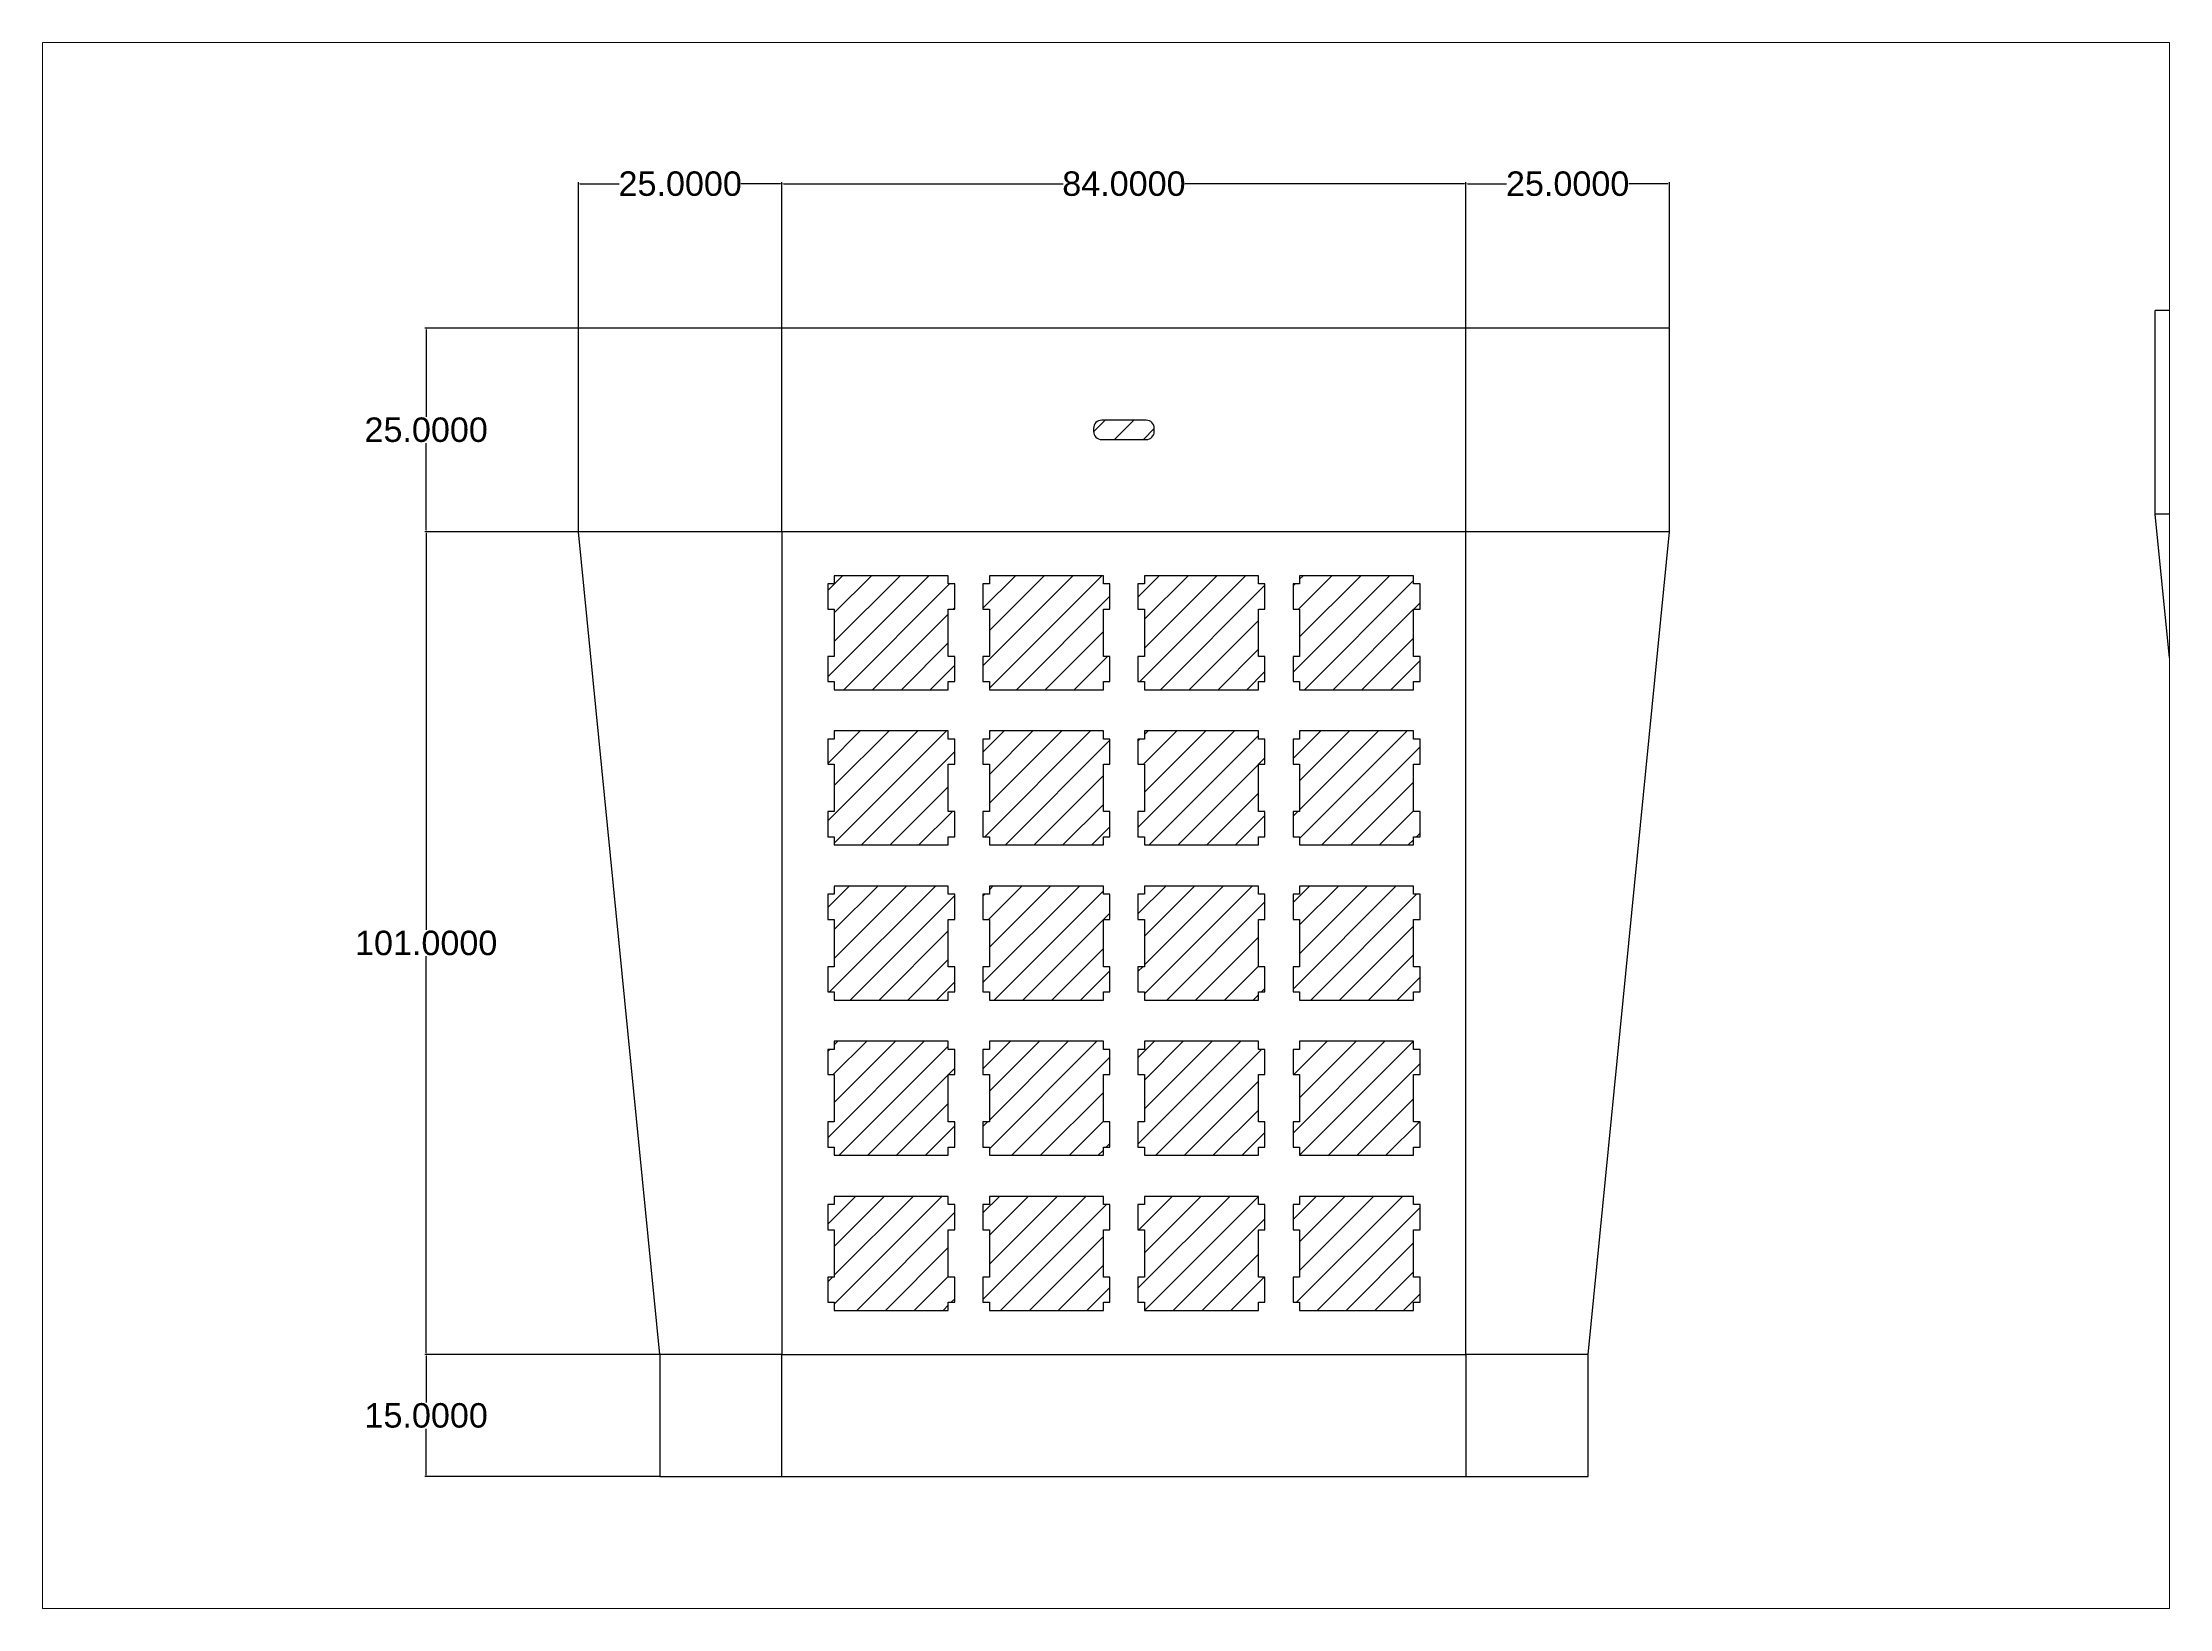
# Paper-space layout 'Layout2' of a CAD drawing. Header units: millimetres. Extents: x -1 to 11.2, y -0.4 to 8.6.
# The model-space entities are those that its viewports show. They can reach past a viewport. Long polylines and large blocks are cut down to what shows.
import ezdxf

# ---------------------------------------------------------------- set-up
doc = ezdxf.new("R2010")
doc.units = ezdxf.units.MM
doc.header["$MEASUREMENT"] = 0
doc.layers.add('cuts', color=240, linetype='Continuous')
doc.layers.add('fold', color=150, linetype='Continuous')
doc.styles.get("Standard").update_dxf_attribs({"font": 'arial.ttf'})
doc.dimstyles.get("Standard").update_dxf_attribs({"dimtxt": 0.18, "dimasz": 0.18, "dimexe": 0.18, "dimexo": 0.0625, "dimgap": 0.09, "dimtad": 0, "dimtih": 1, "dimtoh": 1, "dimdec": 4, "dimzin": 0, "dimdsep": 46, "dimtxsty": 'Standard', "dimcen": 0.09, "dimadec": 0, "dimazin": 0, "dimtfac": 1, "dimtdec": 4, "dimtofl": 0, "dimtmove": 0, "dimatfit": 3, "dimfxl": 1, "dimtolj": 1, "dimtzin": 0, "dimarcsym": 0})

# ---------------------------------------------------------------- blocks, each defined once
blk = doc.blocks.new('*D51')
at = {"layer": 'Defpoints', "color": 0, "transparency": 16777216}
for p in [(156.41, 184.54), (156.41, 166.83), (181.41, 166.83)]:
    blk.add_point(p, dxfattribs=at)
at = {"layer": 'fold', "color": 0, "lineweight": -2, "transparency": 16777216}
for p, q in [((156.41, 166.89), (156.41, 184.72)), ((156.59, 184.54), (161.41, 184.54)), ((181.23, 184.54), (176.41, 184.54)), ((181.41, 166.89), (181.41, 184.72))]:
    blk.add_line(p, q, dxfattribs=at)
at = {"layer": 'fold', "color": 0, "transparency": 16777216}
for points in [[(156.59, 184.57), (156.59, 184.51), (156.41, 184.54)], [(181.23, 184.57), (181.23, 184.51), (181.41, 184.54)]]:
    blk.add_solid(points, dxfattribs=at)
at = {"layer": 'fold', "color": 0, "transparency": 16777216, "insert": (168.91, 184.54), "char_height": 0.18, "attachment_point": 5}
blk.add_mtext('\\A1;{\\H16.66667x;25.0000}', dxfattribs=at)
blk = doc.blocks.new('*D52')
at = {"layer": 'Defpoints', "color": 0, "transparency": 16777216}
for p in [(72.41, 184.54), (72.41, 166.83), (156.41, 166.83)]:
    blk.add_point(p, dxfattribs=at)
at = {"layer": 'fold', "color": 0, "lineweight": -2, "transparency": 16777216}
for p, q in [((72.41, 166.89), (72.41, 184.72)), ((72.59, 184.54), (106.93, 184.54)), ((156.23, 184.54), (121.89, 184.54)), ((156.41, 166.89), (156.41, 184.72))]:
    blk.add_line(p, q, dxfattribs=at)
at = {"layer": 'fold', "color": 0, "transparency": 16777216}
for points in [[(72.59, 184.57), (72.59, 184.51), (72.41, 184.54)], [(156.23, 184.57), (156.23, 184.51), (156.41, 184.54)]]:
    blk.add_solid(points, dxfattribs=at)
at = {"layer": 'fold', "color": 0, "transparency": 16777216, "insert": (114.41, 184.54), "char_height": 0.18, "attachment_point": 5}
blk.add_mtext('\\A1;{\\H16.66667x;84.0000}', dxfattribs=at)
blk = doc.blocks.new('*D53')
at = {"layer": 'Defpoints', "color": 0, "transparency": 16777216}
for p in [(47.41, 184.54), (47.41, 166.83), (72.41, 166.83)]:
    blk.add_point(p, dxfattribs=at)
at = {"layer": 'fold', "color": 0, "lineweight": -2, "transparency": 16777216}
for p, q in [((47.41, 166.89), (47.41, 184.72)), ((47.59, 184.54), (52.41, 184.54)), ((72.23, 184.54), (67.41, 184.54)), ((72.41, 166.89), (72.41, 184.72))]:
    blk.add_line(p, q, dxfattribs=at)
at = {"layer": 'fold', "color": 0, "transparency": 16777216}
for points in [[(47.59, 184.57), (47.59, 184.51), (47.41, 184.54)], [(72.23, 184.57), (72.23, 184.51), (72.41, 184.54)]]:
    blk.add_solid(points, dxfattribs=at)
at = {"layer": 'fold', "color": 0, "transparency": 16777216, "insert": (59.91, 184.54), "char_height": 0.18, "attachment_point": 5}
blk.add_mtext('\\A1;{\\H16.66667x;25.0000}', dxfattribs=at)
blk = doc.blocks.new('*D54')
at = {"layer": 'Defpoints', "color": 0, "transparency": 16777216}
for p in [(47.41, 166.83), (28.71, 141.83), (47.41, 141.83)]:
    blk.add_point(p, dxfattribs=at)
at = {"layer": 'fold', "color": 0, "lineweight": -2, "transparency": 16777216}
for p, q in [((47.35, 166.83), (28.53, 166.83)), ((28.71, 166.65), (28.71, 155.95)), ((28.71, 142.01), (28.71, 152.71)), ((47.35, 141.83), (28.53, 141.83))]:
    blk.add_line(p, q, dxfattribs=at)
at = {"layer": 'fold', "color": 0, "transparency": 16777216}
for points in [[(28.68, 166.65), (28.74, 166.65), (28.71, 166.83)], [(28.68, 142.01), (28.74, 142.01), (28.71, 141.83)]]:
    blk.add_solid(points, dxfattribs=at)
at = {"layer": 'fold', "color": 0, "transparency": 16777216, "insert": (28.71, 154.33), "char_height": 0.18, "attachment_point": 5}
blk.add_mtext('\\A1;{\\H16.66667x;25.0000}', dxfattribs=at)
blk = doc.blocks.new('*D55')
at = {"layer": 'Defpoints', "color": 0, "transparency": 16777216}
for p in [(47.41, 141.83), (28.71, 40.83), (57.41, 40.83)]:
    blk.add_point(p, dxfattribs=at)
at = {"layer": 'fold', "color": 0, "lineweight": -2, "transparency": 16777216}
for p, q in [((47.35, 141.83), (28.53, 141.83)), ((28.71, 141.65), (28.71, 92.95)), ((28.71, 41.01), (28.71, 89.71)), ((57.35, 40.83), (28.53, 40.83))]:
    blk.add_line(p, q, dxfattribs=at)
at = {"layer": 'fold', "color": 0, "transparency": 16777216}
for points in [[(28.68, 141.65), (28.74, 141.65), (28.71, 141.83)], [(28.68, 41.01), (28.74, 41.01), (28.71, 40.83)]]:
    blk.add_solid(points, dxfattribs=at)
at = {"layer": 'fold', "color": 0, "transparency": 16777216, "insert": (28.71, 91.33), "char_height": 0.18, "attachment_point": 5}
blk.add_mtext('\\A1;{\\H16.66667x;101.0000}', dxfattribs=at)
blk = doc.blocks.new('*D56')
at = {"layer": 'Defpoints', "color": 0, "transparency": 16777216}
for p in [(57.41, 40.83), (28.71, 25.83), (57.41, 25.83)]:
    blk.add_point(p, dxfattribs=at)
at = {"layer": 'fold', "color": 0, "lineweight": -2, "transparency": 16777216}
for p, q in [((57.35, 40.83), (28.53, 40.83)), ((28.71, 40.65), (28.71, 34.95)), ((28.71, 26.01), (28.71, 31.71)), ((57.35, 25.83), (28.53, 25.83))]:
    blk.add_line(p, q, dxfattribs=at)
at = {"layer": 'fold', "color": 0, "transparency": 16777216}
for points in [[(28.68, 40.65), (28.74, 40.65), (28.71, 40.83)], [(28.68, 26.01), (28.74, 26.01), (28.71, 25.83)]]:
    blk.add_solid(points, dxfattribs=at)
at = {"layer": 'fold', "color": 0, "transparency": 16777216, "insert": (28.71, 33.33), "char_height": 0.18, "attachment_point": 5}
blk.add_mtext('\\A1;{\\H16.66667x;15.0000}', dxfattribs=at)

msp = doc.modelspace()

# ---------------------------------------------------------------- hatches: boundary and pattern name
at = {"transparency": 33554457}
h = msp.add_hatch(dxfattribs=at)
h.set_pattern_fill('ANSI31', color=256, scale=20)
h.set_pattern_definition([(45, (26.928, 13.7669), (-1.767767, 1.767767), [])])
h.paths.add_polyline_path([(111.67811, 155.51639, 0.414213562), (110.67811, 154.51639), (110.67811, 154.14139, 0.414213562), (111.67811, 153.14139), (117.14331, 153.14139, 0.414213562), (118.14331, 154.14139), (118.14331, 154.51639, 0.414213562), (117.14331, 155.51639)])
at = {"layer": 'cuts', "transparency": 33554457}
h = msp.add_hatch(dxfattribs=at)
h.set_pattern_fill('ANSI31', color=0, scale=20)
h.paths.add_polyline_path([(92.8355, 46.22913), (92.8355, 47.22822), (93.6361, 47.22822), (93.6361, 50.32878), (92.8355, 50.32878), (92.8355, 56.13029), (93.6361, 56.13029), (93.6361, 59.22819), (92.8355, 59.22819), (92.8355, 60.22859), (78.83595, 60.22859), (78.83595, 59.22819), (78.03531, 59.22819), (78.03531, 56.13029), (78.83595, 56.13029), (78.83595, 50.32878), (78.03531, 50.32878), (78.03531, 47.22822), (78.83595, 47.22822), (78.83595, 46.22913)])
h.paths.add_polyline_path([(78.83595, 79.27849), (78.83595, 78.27819), (78.03531, 78.27819), (78.03531, 75.18029), (78.83595, 75.18029), (78.83595, 69.37879), (78.03531, 69.37879), (78.03531, 66.27819), (78.83595, 66.27819), (78.83595, 65.27909), (92.8355, 65.27909), (92.8355, 66.27819), (93.6361, 66.27819), (93.6361, 69.37879), (92.8355, 69.37879), (92.8355, 75.18029), (93.6361, 75.18029), (93.6361, 78.27819), (92.8355, 78.27819), (92.8355, 79.27849)])
h.paths.add_polyline_path([(78.83595, 98.32859), (78.83595, 97.32809), (78.03531, 97.32809), (78.03531, 94.22889), (78.83595, 94.22889), (78.83595, 88.42889), (78.03531, 88.42889), (78.03531, 85.32829), (78.83595, 85.32829), (78.83595, 84.32929), (92.8355, 84.32929), (92.8355, 85.32829), (93.6361, 85.32829), (93.6361, 88.42889), (92.8355, 88.42889), (92.8355, 94.22889), (93.6361, 94.22889), (93.6361, 97.32809), (92.8355, 97.32809), (92.8355, 98.32859)])
h.paths.add_polyline_path([(78.83595, 117.37999), (78.83595, 116.37949), (78.03531, 116.37949), (78.03531, 113.28029), (78.83595, 113.28029), (78.83595, 107.48029), (78.03531, 107.48029), (78.03531, 104.37969), (78.83595, 104.37969), (78.83595, 103.37929), (92.8355, 103.37929), (92.8355, 104.37969), (93.6361, 104.37969), (93.6361, 107.48029), (92.8355, 107.48029), (92.8355, 113.28029), (93.6361, 113.28029), (93.6361, 116.37949), (92.8355, 116.37949), (92.8355, 117.37999)])
h.paths.add_polyline_path([(92.8355, 122.42929), (92.8355, 123.42829), (93.6361, 123.42829), (93.6361, 126.52889), (92.8355, 126.52889), (92.8355, 132.32889), (93.6361, 132.32889), (93.6361, 135.42809), (92.8355, 135.42809), (92.8355, 136.42859), (78.83595, 136.42859), (78.83595, 135.42809), (78.03531, 135.42809), (78.03531, 132.32889), (78.83595, 132.32889), (78.83595, 126.52889), (78.03531, 126.52889), (78.03531, 123.42829), (78.83595, 123.42829), (78.83595, 122.42929)])
h.paths.add_polyline_path([(97.886, 136.42859), (97.886, 135.42809), (97.0853, 135.42809), (97.0853, 132.32889), (97.886, 132.32889), (97.886, 126.52889), (97.0853, 126.52889), (97.0853, 123.42829), (97.886, 123.42829), (97.886, 122.42929), (111.8853, 122.42929), (111.8853, 123.42829), (112.6861, 123.42829), (112.6861, 126.52889), (111.8853, 126.52889), (111.8853, 132.32889), (112.6861, 132.32889), (112.6861, 135.42809), (111.8853, 135.42809), (111.8853, 136.42859)])
h.paths.add_polyline_path([(97.886, 117.37999), (97.886, 116.37949), (97.0853, 116.37949), (97.0853, 113.28029), (97.886, 113.28029), (97.886, 107.48029), (97.0853, 107.48029), (97.0853, 104.37969), (97.886, 104.37969), (97.886, 103.37929), (111.8853, 103.37929), (111.8853, 104.37969), (112.6861, 104.37969), (112.6861, 107.48029), (111.8853, 107.48029), (111.8853, 113.28029), (112.6861, 113.28029), (112.6861, 116.37949), (111.8853, 116.37949), (111.8853, 117.37999)])
h.paths.add_polyline_path([(97.886, 98.32859), (97.886, 97.32809), (97.0853, 97.32809), (97.0853, 94.22889), (97.886, 94.22889), (97.886, 88.42889), (97.0853, 88.42889), (97.0853, 85.32829), (97.886, 85.32829), (97.886, 84.32929), (111.8853, 84.32929), (111.8853, 85.32829), (112.6861, 85.32829), (112.6861, 88.42889), (111.8853, 88.42889), (111.8853, 94.22889), (112.6861, 94.22889), (112.6861, 97.32809), (111.8853, 97.32809), (111.8853, 98.32859)])
h.paths.add_polyline_path([(111.8853, 65.27909), (111.8853, 66.27819), (112.6861, 66.27819), (112.6861, 69.37879), (111.8853, 69.37879), (111.8853, 75.18029), (112.6861, 75.18029), (112.6861, 78.27819), (111.8853, 78.27819), (111.8853, 79.27849), (97.886, 79.27849), (97.886, 78.27819), (97.0853, 78.27819), (97.0853, 75.18029), (97.886, 75.18029), (97.886, 69.37879), (97.0853, 69.37879), (97.0853, 66.27819), (97.886, 66.27819), (97.886, 65.27909)])
h.paths.add_polyline_path([(97.886, 60.22859), (97.886, 59.22819), (97.0853, 59.22819), (97.0853, 56.13029), (97.886, 56.13029), (97.886, 50.32878), (97.0853, 50.32878), (97.0853, 47.22822), (97.886, 47.22822), (97.886, 46.22913), (111.8853, 46.22913), (111.8853, 47.22822), (112.6861, 47.22822), (112.6861, 50.32878), (111.8853, 50.32878), (111.8853, 56.13029), (112.6861, 56.13029), (112.6861, 59.22819), (111.8853, 59.22819), (111.8853, 60.22859)])
h.paths.add_polyline_path([(116.936, 50.32878), (116.1352, 50.32878), (116.1352, 47.22822), (116.936, 47.22822), (116.936, 46.22913), (130.9353, 46.22913), (130.9353, 47.22822), (131.7361, 47.22822), (131.7361, 50.32878), (130.9353, 50.32878), (130.9353, 56.13029), (131.7361, 56.13029), (131.7361, 59.22819), (130.9353, 59.22819), (130.9353, 60.22859), (116.936, 60.22859), (116.936, 59.22819), (116.1352, 59.22819), (116.1352, 56.13029), (116.936, 56.13029)])
h.paths.add_polyline_path([(116.936, 79.27849), (116.936, 78.27819), (116.1352, 78.27819), (116.1352, 75.18029), (116.936, 75.18029), (116.936, 69.37879), (116.1352, 69.37879), (116.1352, 66.27819), (116.936, 66.27819), (116.936, 65.27909), (130.9353, 65.27909), (130.9353, 66.27819), (131.7361, 66.27819), (131.7361, 69.37879), (130.9353, 69.37879), (130.9353, 75.18029), (131.7361, 75.18029), (131.7361, 78.27819), (130.9353, 78.27819), (130.9353, 79.27849)])
h.paths.add_polyline_path([(116.936, 88.42889), (116.1352, 88.42889), (116.1352, 85.32829), (116.936, 85.32829), (116.936, 84.32929), (130.9353, 84.32929), (130.9353, 85.32829), (131.7361, 85.32829), (131.7361, 88.42889), (130.9353, 88.42889), (130.9353, 94.22889), (131.7361, 94.22889), (131.7361, 97.32809), (130.9353, 97.32809), (130.9353, 98.32859), (116.936, 98.32859), (116.936, 97.32809), (116.1352, 97.32809), (116.1352, 94.22889), (116.936, 94.22889)])
h.paths.add_polyline_path([(116.936, 117.37999), (116.936, 116.37949), (116.1352, 116.37949), (116.1352, 113.28029), (116.936, 113.28029), (116.936, 107.48029), (116.1352, 107.48029), (116.1352, 104.37969), (116.936, 104.37969), (116.936, 103.37929), (130.9353, 103.37929), (130.9353, 104.37969), (131.7361, 104.37969), (131.7361, 107.48029), (130.9353, 107.48029), (130.9353, 113.28029), (131.7361, 113.28029), (131.7361, 116.37949), (130.9353, 116.37949), (130.9353, 117.37999)])
h.paths.add_polyline_path([(116.936, 126.52889), (116.1352, 126.52889), (116.1352, 123.42829), (116.936, 123.42829), (116.936, 122.42929), (130.9353, 122.42929), (130.9353, 123.42829), (131.7361, 123.42829), (131.7361, 126.52889), (130.9353, 126.52889), (130.9353, 132.32889), (131.7361, 132.32889), (131.7361, 135.42809), (130.9353, 135.42809), (130.9353, 136.42859), (116.936, 136.42859), (116.936, 135.42809), (116.1352, 135.42809), (116.1352, 132.32889), (116.936, 132.32889)])
h.paths.add_polyline_path([(149.9853, 122.42929), (149.9853, 123.42829), (150.7861, 123.42829), (150.7861, 126.52889), (149.9853, 126.52889), (149.9853, 132.32889), (150.7861, 132.32889), (150.7861, 135.42809), (149.9853, 135.42809), (149.9853, 136.42859), (135.986, 136.42859), (135.986, 135.42809), (135.1852, 135.42809), (135.1852, 132.32889), (135.986, 132.32889), (135.986, 126.52889), (135.1852, 126.52889), (135.1852, 123.42829), (135.986, 123.42829), (135.986, 122.42929)])
h.paths.add_polyline_path([(149.9853, 113.28029), (150.7861, 113.28029), (150.7861, 116.37949), (149.9853, 116.37949), (149.9853, 117.37999), (135.986, 117.37999), (135.986, 116.37949), (135.1852, 116.37949), (135.1852, 113.28029), (135.986, 113.28029), (135.986, 107.48029), (135.1852, 107.48029), (135.1852, 104.37969), (135.986, 104.37969), (135.986, 103.37929), (149.9853, 103.37929), (149.9853, 104.37969), (150.7861, 104.37969), (150.7861, 107.48029), (149.9853, 107.48029)])
h.paths.add_polyline_path([(149.9853, 94.22889), (150.7861, 94.22889), (150.7861, 97.32809), (149.9853, 97.32809), (149.9853, 98.32859), (135.986, 98.32859), (135.986, 97.32809), (135.1852, 97.32809), (135.1852, 94.22889), (135.986, 94.22889), (135.986, 88.42889), (135.1852, 88.42889), (135.1852, 85.32829), (135.986, 85.32829), (135.986, 84.32929), (149.9853, 84.32929), (149.9853, 85.32829), (150.7861, 85.32829), (150.7861, 88.42889), (149.9853, 88.42889)])
h.paths.add_polyline_path([(149.9853, 65.27909), (149.9853, 66.27819), (150.7861, 66.27819), (150.7861, 69.37879), (149.9853, 69.37879), (149.9853, 75.18029), (150.7861, 75.18029), (150.7861, 78.27819), (149.9853, 78.27819), (149.9853, 79.27849), (135.986, 79.27849), (135.986, 78.27819), (135.1852, 78.27819), (135.1852, 75.18029), (135.986, 75.18029), (135.986, 69.37879), (135.1852, 69.37879), (135.1852, 66.27819), (135.986, 66.27819), (135.986, 65.27909)])
h.paths.add_polyline_path([(149.9853, 56.13029), (150.7861, 56.13029), (150.7861, 59.22819), (149.9853, 59.22819), (149.9853, 60.22859), (135.986, 60.22859), (135.986, 59.22819), (135.1852, 59.22819), (135.1852, 56.13029), (135.986, 56.13029), (135.986, 50.32878), (135.1852, 50.32878), (135.1852, 47.22822), (135.986, 47.22822), (135.986, 46.22913), (149.9853, 46.22913), (149.9853, 47.22822), (150.7861, 47.22822), (150.7861, 50.32878), (149.9853, 50.32878)])

# ---------------------------------------------------------------- linework, layer by layer
for p, q in [((241.07539, 143.97077), (241.07539, 168.97077)), ((266.07539, 168.97077), (241.07539, 168.97077)), ((47.41071, 141.82889), (47.41071, 166.82889)), ((72.41071, 166.82889), (47.41071, 166.82889)), ((72.41071, 141.82889), (72.41071, 166.82889)), ((156.41071, 166.82889), (72.41071, 166.82889)), ((156.41071, 141.82889), (156.41071, 166.82889)), ((181.41071, 166.82889), (156.41071, 166.82889)), ((181.41071, 141.82889), (181.41071, 166.82889)), ((266.07539, 143.97077), (241.07539, 143.97077)), ((251.07539, 42.97077), (241.07539, 143.97077)), ((72.41071, 141.82889), (47.41071, 141.82889)), ((57.41071, 40.82889), (47.41071, 141.82889)), ((181.41071, 141.82889), (156.41071, 141.82889)), ((171.41071, 40.82889), (181.41071, 141.82889))]:
    msp.add_line(p, q)
at = {"linetype": 'Continuous'}
for p, q in [((72.41071, 40.82889), (57.41071, 40.82889)), ((57.41071, 40.82889), (57.41071, 25.82889)), ((171.41071, 40.82889), (156.41071, 40.82889)), ((171.41071, 25.82889), (171.41071, 40.82889)), ((57.41071, 25.82889), (72.41071, 25.82889)), ((72.41071, 25.82889), (156.41071, 25.82889)), ((156.41071, 25.82889), (171.41071, 25.82889))]:
    msp.add_line(p, q, dxfattribs=at)
msp.add_lwpolyline([(72.41071, 40.82889), (156.41071, 40.82889), (156.41071, 141.82889), (72.41071, 141.82889)], close=True, dxfattribs=at)
at = {"layer": 'cuts', "linetype": 'Continuous'}
for p, q in [((72.41071, 25.82889), (72.41071, 40.82889)), ((156.41071, 40.82889), (156.41071, 25.82889))]:
    msp.add_line(p, q, dxfattribs=at)
msp.add_lwpolyline([(111.67811, 155.51639, 0.414213562), (110.67811, 154.51639), (110.67811, 154.14139, 0.414213562), (111.67811, 153.14139), (117.14331, 153.14139, 0.414213562), (118.14331, 154.14139), (118.14331, 154.51639, 0.414213562), (117.14331, 155.51639)], format="xyb", close=True, dxfattribs=at)
at = {"layer": 'cuts'}
for points in [[(78.83595, 135.42809), (78.03531, 135.42809), (78.03531, 132.32889), (78.83595, 132.32889), (78.83595, 126.52889), (78.03531, 126.52889), (78.03531, 123.42829), (78.83595, 123.42829), (78.83595, 122.42929), (92.8355, 122.42929), (92.8355, 123.42829), (93.6361, 123.42829), (93.6361, 126.52889), (92.8355, 126.52889), (92.8355, 132.32889), (93.6361, 132.32889), (93.6361, 135.42809), (92.8355, 135.42809), (92.8355, 136.42859), (78.83595, 136.42859)], [(97.886, 135.42809), (97.0853, 135.42809), (97.0853, 132.32889), (97.886, 132.32889), (97.886, 126.52889), (97.0853, 126.52889), (97.0853, 123.42829), (97.886, 123.42829), (97.886, 122.42929), (111.8853, 122.42929), (111.8853, 123.42829), (112.6861, 123.42829), (112.6861, 126.52889), (111.8853, 126.52889), (111.8853, 132.32889), (112.6861, 132.32889), (112.6861, 135.42809), (111.8853, 135.42809), (111.8853, 136.42859), (97.886, 136.42859)], [(116.936, 135.42809), (116.1352, 135.42809), (116.1352, 132.32889), (116.936, 132.32889), (116.936, 126.52889), (116.1352, 126.52889), (116.1352, 123.42829), (116.936, 123.42829), (116.936, 122.42929), (130.9353, 122.42929), (130.9353, 123.42829), (131.7361, 123.42829), (131.7361, 126.52889), (130.9353, 126.52889), (130.9353, 132.32889), (131.7361, 132.32889), (131.7361, 135.42809), (130.9353, 135.42809), (130.9353, 136.42859), (116.936, 136.42859)], [(135.986, 135.42809), (135.1852, 135.42809), (135.1852, 132.32889), (135.986, 132.32889), (135.986, 126.52889), (135.1852, 126.52889), (135.1852, 123.42829), (135.986, 123.42829), (135.986, 122.42929), (149.9853, 122.42929), (149.9853, 123.42829), (150.7861, 123.42829), (150.7861, 126.52889), (149.9853, 126.52889), (149.9853, 132.32889), (150.7861, 132.32889), (150.7861, 135.42809), (149.9853, 135.42809), (149.9853, 136.42859), (135.986, 136.42859)], [(78.83595, 116.37949), (78.03531, 116.37949), (78.03531, 113.28029), (78.83595, 113.28029), (78.83595, 107.48029), (78.03531, 107.48029), (78.03531, 104.37969), (78.83595, 104.37969), (78.83595, 103.37929), (92.8355, 103.37929), (92.8355, 104.37969), (93.6361, 104.37969), (93.6361, 107.48029), (92.8355, 107.48029), (92.8355, 113.28029), (93.6361, 113.28029), (93.6361, 116.37949), (92.8355, 116.37949), (92.8355, 117.37999), (78.83595, 117.37999)], [(97.886, 116.37949), (97.0853, 116.37949), (97.0853, 113.28029), (97.886, 113.28029), (97.886, 107.48029), (97.0853, 107.48029), (97.0853, 104.37969), (97.886, 104.37969), (97.886, 103.37929), (111.8853, 103.37929), (111.8853, 104.37969), (112.6861, 104.37969), (112.6861, 107.48029), (111.8853, 107.48029), (111.8853, 113.28029), (112.6861, 113.28029), (112.6861, 116.37949), (111.8853, 116.37949), (111.8853, 117.37999), (97.886, 117.37999)], [(116.936, 116.37949), (116.1352, 116.37949), (116.1352, 113.28029), (116.936, 113.28029), (116.936, 107.48029), (116.1352, 107.48029), (116.1352, 104.37969), (116.936, 104.37969), (116.936, 103.37929), (130.9353, 103.37929), (130.9353, 104.37969), (131.7361, 104.37969), (131.7361, 107.48029), (130.9353, 107.48029), (130.9353, 113.28029), (131.7361, 113.28029), (131.7361, 116.37949), (130.9353, 116.37949), (130.9353, 117.37999), (116.936, 117.37999)], [(135.986, 116.37949), (135.1852, 116.37949), (135.1852, 113.28029), (135.986, 113.28029), (135.986, 107.48029), (135.1852, 107.48029), (135.1852, 104.37969), (135.986, 104.37969), (135.986, 103.37929), (149.9853, 103.37929), (149.9853, 104.37969), (150.7861, 104.37969), (150.7861, 107.48029), (149.9853, 107.48029), (149.9853, 113.28029), (150.7861, 113.28029), (150.7861, 116.37949), (149.9853, 116.37949), (149.9853, 117.37999), (135.986, 117.37999)], [(78.83595, 97.32809), (78.03531, 97.32809), (78.03531, 94.22889), (78.83595, 94.22889), (78.83595, 88.42889), (78.03531, 88.42889), (78.03531, 85.32829), (78.83595, 85.32829), (78.83595, 84.32929), (92.8355, 84.32929), (92.8355, 85.32829), (93.6361, 85.32829), (93.6361, 88.42889), (92.8355, 88.42889), (92.8355, 94.22889), (93.6361, 94.22889), (93.6361, 97.32809), (92.8355, 97.32809), (92.8355, 98.32859), (78.83595, 98.32859)], [(97.886, 97.32809), (97.0853, 97.32809), (97.0853, 94.22889), (97.886, 94.22889), (97.886, 88.42889), (97.0853, 88.42889), (97.0853, 85.32829), (97.886, 85.32829), (97.886, 84.32929), (111.8853, 84.32929), (111.8853, 85.32829), (112.6861, 85.32829), (112.6861, 88.42889), (111.8853, 88.42889), (111.8853, 94.22889), (112.6861, 94.22889), (112.6861, 97.32809), (111.8853, 97.32809), (111.8853, 98.32859), (97.886, 98.32859)], [(116.936, 97.32809), (116.1352, 97.32809), (116.1352, 94.22889), (116.936, 94.22889), (116.936, 88.42889), (116.1352, 88.42889), (116.1352, 85.32829), (116.936, 85.32829), (116.936, 84.32929), (130.9353, 84.32929), (130.9353, 85.32829), (131.7361, 85.32829), (131.7361, 88.42889), (130.9353, 88.42889), (130.9353, 94.22889), (131.7361, 94.22889), (131.7361, 97.32809), (130.9353, 97.32809), (130.9353, 98.32859), (116.936, 98.32859)], [(135.986, 97.32809), (135.1852, 97.32809), (135.1852, 94.22889), (135.986, 94.22889), (135.986, 88.42889), (135.1852, 88.42889), (135.1852, 85.32829), (135.986, 85.32829), (135.986, 84.32929), (149.9853, 84.32929), (149.9853, 85.32829), (150.7861, 85.32829), (150.7861, 88.42889), (149.9853, 88.42889), (149.9853, 94.22889), (150.7861, 94.22889), (150.7861, 97.32809), (149.9853, 97.32809), (149.9853, 98.32859), (135.986, 98.32859)], [(78.83595, 78.27819), (78.03531, 78.27819), (78.03531, 75.18029), (78.83595, 75.18029), (78.83595, 69.37879), (78.03531, 69.37879), (78.03531, 66.27819), (78.83595, 66.27819), (78.83595, 65.27909), (92.8355, 65.27909), (92.8355, 66.27819), (93.6361, 66.27819), (93.6361, 69.37879), (92.8355, 69.37879), (92.8355, 75.18029), (93.6361, 75.18029), (93.6361, 78.27819), (92.8355, 78.27819), (92.8355, 79.27849), (78.83595, 79.27849)], [(97.886, 78.27819), (97.0853, 78.27819), (97.0853, 75.18029), (97.886, 75.18029), (97.886, 69.37879), (97.0853, 69.37879), (97.0853, 66.27819), (97.886, 66.27819), (97.886, 65.27909), (111.8853, 65.27909), (111.8853, 66.27819), (112.6861, 66.27819), (112.6861, 69.37879), (111.8853, 69.37879), (111.8853, 75.18029), (112.6861, 75.18029), (112.6861, 78.27819), (111.8853, 78.27819), (111.8853, 79.27849), (97.886, 79.27849)], [(116.936, 78.27819), (116.1352, 78.27819), (116.1352, 75.18029), (116.936, 75.18029), (116.936, 69.37879), (116.1352, 69.37879), (116.1352, 66.27819), (116.936, 66.27819), (116.936, 65.27909), (130.9353, 65.27909), (130.9353, 66.27819), (131.7361, 66.27819), (131.7361, 69.37879), (130.9353, 69.37879), (130.9353, 75.18029), (131.7361, 75.18029), (131.7361, 78.27819), (130.9353, 78.27819), (130.9353, 79.27849), (116.936, 79.27849)], [(135.986, 78.27819), (135.1852, 78.27819), (135.1852, 75.18029), (135.986, 75.18029), (135.986, 69.37879), (135.1852, 69.37879), (135.1852, 66.27819), (135.986, 66.27819), (135.986, 65.27909), (149.9853, 65.27909), (149.9853, 66.27819), (150.7861, 66.27819), (150.7861, 69.37879), (149.9853, 69.37879), (149.9853, 75.18029), (150.7861, 75.18029), (150.7861, 78.27819), (149.9853, 78.27819), (149.9853, 79.27849), (135.986, 79.27849)], [(78.83595, 59.22819), (78.03531, 59.22819), (78.03531, 56.13029), (78.83595, 56.13029), (78.83595, 50.32878), (78.03531, 50.32878), (78.03531, 47.22822), (78.83595, 47.22822), (78.83595, 46.22913), (92.8355, 46.22913), (92.8355, 47.22822), (93.6361, 47.22822), (93.6361, 50.32878), (92.8355, 50.32878), (92.8355, 56.13029), (93.6361, 56.13029), (93.6361, 59.22819), (92.8355, 59.22819), (92.8355, 60.22859), (78.83595, 60.22859)], [(97.886, 59.22819), (97.0853, 59.22819), (97.0853, 56.13029), (97.886, 56.13029), (97.886, 50.32878), (97.0853, 50.32878), (97.0853, 47.22822), (97.886, 47.22822), (97.886, 46.22913), (111.8853, 46.22913), (111.8853, 47.22822), (112.6861, 47.22822), (112.6861, 50.32878), (111.8853, 50.32878), (111.8853, 56.13029), (112.6861, 56.13029), (112.6861, 59.22819), (111.8853, 59.22819), (111.8853, 60.22859), (97.886, 60.22859)], [(116.936, 59.22819), (116.1352, 59.22819), (116.1352, 56.13029), (116.936, 56.13029), (116.936, 50.32878), (116.1352, 50.32878), (116.1352, 47.22822), (116.936, 47.22822), (116.936, 46.22913), (130.9353, 46.22913), (130.9353, 47.22822), (131.7361, 47.22822), (131.7361, 50.32878), (130.9353, 50.32878), (130.9353, 56.13029), (131.7361, 56.13029), (131.7361, 59.22819), (130.9353, 59.22819), (130.9353, 60.22859), (116.936, 60.22859)], [(135.986, 59.22819), (135.1852, 59.22819), (135.1852, 56.13029), (135.986, 56.13029), (135.986, 50.32878), (135.1852, 50.32878), (135.1852, 47.22822), (135.986, 47.22822), (135.986, 46.22913), (149.9853, 46.22913), (149.9853, 47.22822), (150.7861, 47.22822), (150.7861, 50.32878), (149.9853, 50.32878), (149.9853, 56.13029), (150.7861, 56.13029), (150.7861, 59.22819), (149.9853, 59.22819), (149.9853, 60.22859), (135.986, 60.22859)]]:
    msp.add_lwpolyline(points, close=True, dxfattribs=at)

# ---------------------------------------------------------------- dimensions: what is measured, and where the dimension line sits
at = {"layer": 'fold'}
for base, p1, p2, picture, middle in [((47.41071, 184.54479), (72.41071, 166.82889), (47.41071, 166.82889), '*D53', (59.91071, 184.54479)), ((72.41071, 184.54479), (156.41071, 166.82889), (72.41071, 166.82889), '*D52', (114.41071, 184.54479))]:
    dim = msp.add_linear_dim(base=base, p1=p1, p2=p2, text='{\\H16.66667x;<>}', dimstyle='Standard', override={"dimtmove": 1}, dxfattribs=at)
    dim.commit()
    dim.dimension.update_dxf_attribs({"geometry": picture, "text_midpoint": middle})
dim = msp.add_linear_dim(base=(156.41071, 184.54479), p1=(181.41071, 166.82889), p2=(156.41071, 166.82889), text='{\\H16.66667x;<>}', dimstyle='Standard', dxfattribs=at)
dim.commit()
dim.dimension.update_dxf_attribs({"geometry": '*D51', "text_midpoint": (168.91071, 184.54479)})
dim = msp.add_linear_dim(base=(28.70698, 141.82889), p1=(47.41071, 166.82889), p2=(47.41071, 141.82889), angle=90, text='{\\H16.66667x;<>}', dimstyle='Standard', dxfattribs=at)
dim.commit()
dim.dimension.update_dxf_attribs({"geometry": '*D54', "text_midpoint": (28.70698, 154.32889)})
for base, p1, p2, picture, middle in [((28.70698, 40.82889), (47.41071, 141.82889), (57.41071, 40.82889), '*D55', (28.70698, 91.32889)), ((28.70698, 25.82889), (57.41071, 40.82889), (57.41071, 25.82889), '*D56', (28.70698, 33.32889))]:
    dim = msp.add_linear_dim(base=base, p1=p1, p2=p2, angle=90, text='{\\H16.66667x;<>}', dimstyle='Standard', override={"dimtmove": 1}, dxfattribs=at)
    dim.commit()
    dim.dimension.update_dxf_attribs({"geometry": picture, "text_midpoint": middle})

psp = doc.layouts.new('Layout2')

# ---------------------------------------------------------------- viewports
at = {"layer": '0', "color": 7, "true_color": 0xffffff}
psp.add_viewport(center=(5.094, 4.096), size=(12.231, 8.99988), view_center_point=(112.20233, 105.75758), view_height=192.2265824, dxfattribs=at)

doc.saveas('drawing.dxf')
